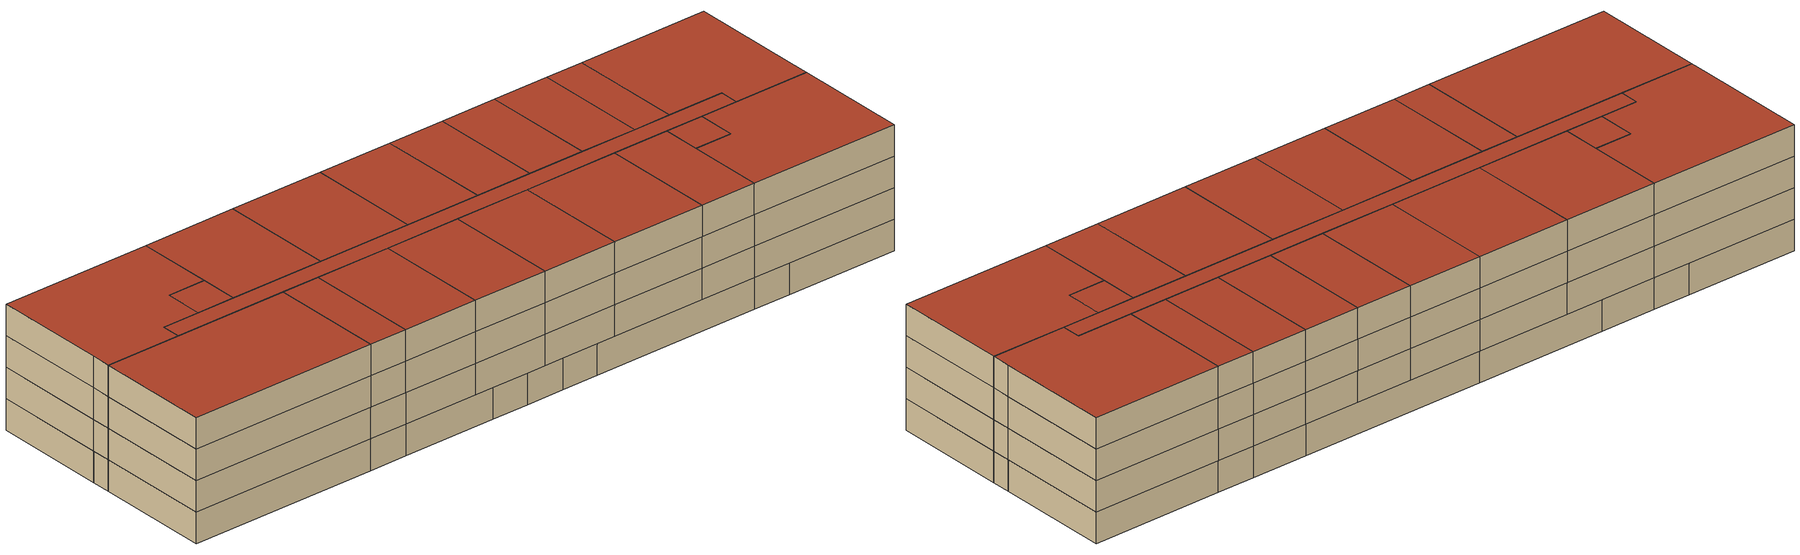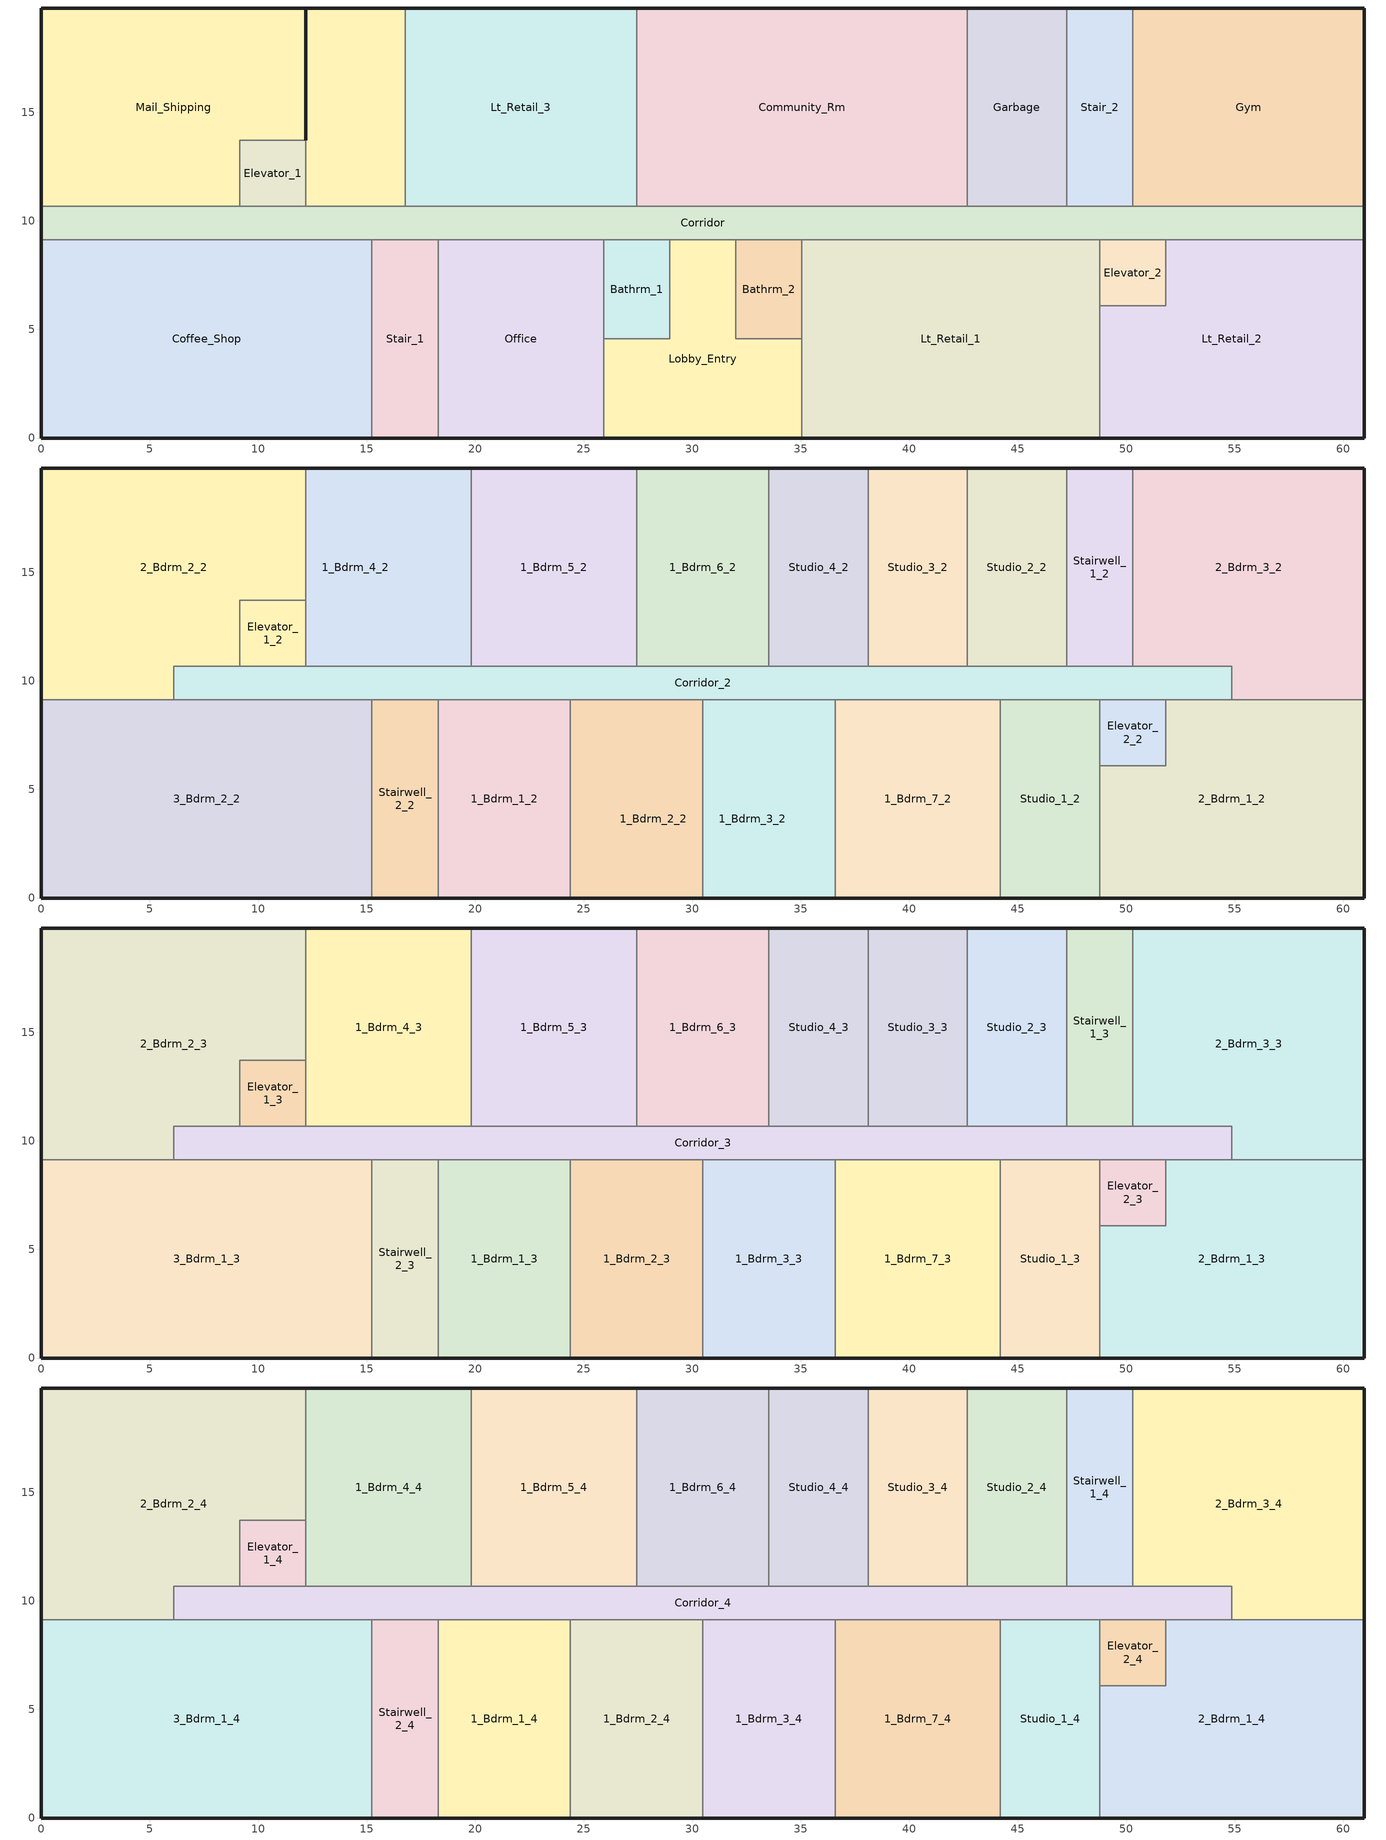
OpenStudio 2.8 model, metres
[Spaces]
Stair_2
 floor ground: 50.29,19.81 50.29,10.67 47.24,10.67 47.24,19.81 z0
 wall outside: 50.29,19.81 47.24,19.81 z0:2.44
 wall to Gym: 50.29,10.67 50.29,19.81 z0:2.44
 wall to Corridor: 47.24,10.67 50.29,10.67 z0:2.44
 wall to Garbage: 47.24,19.81 47.24,10.67 z0:2.44
Stair_1
 floor ground: 18.29,9.14 18.29,0 15.24,0 15.24,9.14 z0
 wall outside: 15.24,0 18.29,0 z0:2.44
 wall to Office: 18.29,0 18.29,9.14 z0:2.44
 wall to Coffee_Shop: 15.24,9.14 15.24,0 z0:2.44
 wall to Corridor: 18.29,9.14 15.24,9.14 z0:2.44
Office
 floor ground: 25.91,9.14 25.91,4.57 25.91,0 18.29,0 18.29,9.14 z0
 wall outside: 18.29,0 25.91,0 z0:2.44
 wall to Bathrm_1: 25.91,4.57 25.91,9.14 z0:2.44
 wall to Lobby_Entry: 25.91,0 25.91,4.57 z0:2.44
 wall to Corridor: 25.91,9.14 18.29,9.14 z0:2.44
Mail_Shipping
 floor ground: 3.05,10.67 0,10.67 0,19.81 9.14,19.81 12.19,19.81 12.19,13.72 9.14,13.72 9.14,10.67 z0; 16.76,19.81 16.76,10.67 12.19,10.67 12.19,13.72 12.19,19.81 z0
 wall outside: 16.76,19.81 12.19,19.81 9.14,19.81 0,19.81 0,10.67 / 12.19,13.72 12.19,19.81 12.19,13.72 z0:2.44
 wall to Elevator_1: 9.14,10.67 9.14,13.72 12.19,13.72 12.19,10.67 z0:2.44
 wall to Corridor: 0,10.67 3.05,10.67 9.14,10.67 / 12.19,10.67 16.76,10.67 z0:2.44
 wall to Lt_Retail_3: 16.76,10.67 16.76,19.81 z0:2.44
Lt_Retail_3
 floor ground: 16.76,10.67 16.76,19.81 27.43,19.81 27.43,10.67 z0
 wall outside: 27.43,19.81 16.76,19.81 z0:2.44
 wall to Community_Rm: 27.43,10.67 27.43,19.81 z0:2.44
 wall to Corridor: 16.76,10.67 27.43,10.67 z0:2.44
Lt_Retail_1
 floor ground: 48.77,9.14 48.77,6.1 48.77,0 35.05,0 35.05,4.57 35.05,9.14 44.2,9.14 z0
 wall outside: 35.05,0 48.77,0 z0:2.44
 wall to Elevator_2: 48.77,6.1 48.77,9.14 z0:2.44
 wall to Lt_Retail_2: 48.77,0 48.77,6.1 z0:2.44
 wall to Lobby_Entry: 35.05,4.57 35.05,0 z0:2.44
 wall to Bathrm_2: 35.05,9.14 35.05,4.57 z0:2.44
 wall to Corridor: 48.77,9.14 44.2,9.14 35.05,9.14 z0:2.44
Gym
 floor ground: 57.91,10.67 50.29,10.67 50.29,19.81 60.96,19.81 60.96,10.67 z0
 wall outside: 60.96,10.67 60.96,19.81 50.29,19.81 z0:2.44
 wall to Corridor: 50.29,10.67 57.91,10.67 60.96,10.67 z0:2.44
Garbage
 floor ground: 47.24,19.81 47.24,10.67 42.67,10.67 42.67,19.81 z0
 wall outside: 47.24,19.81 42.67,19.81 z0:2.44
 wall to Corridor: 42.67,10.67 47.24,10.67 z0:2.44
 wall to Community_Rm: 42.67,19.81 42.67,10.67 z0:2.44
Elevator_2
 floor ground: 48.77,6.1 48.77,9.14 51.82,9.14 51.82,6.1 z0
 wall to Lt_Retail_2: 48.77,6.1 51.82,6.1 51.82,9.14 z0:2.44
 wall to Corridor: 51.82,9.14 48.77,9.14 z0:2.44
Corridor
 floor ground: 57.91,9.14 51.82,9.14 48.77,9.14 44.2,9.14 35.05,9.14 32,9.14 28.96,9.14 25.91,9.14 18.29,9.14 15.24,9.14 3.05,9.14 0,9.14 0,10.67 3.05,10.67 9.14,10.67 12.19,10.67 16.76,10.67 27.43,10.67 42.67,10.67 47.24,10.67 50.29,10.67 57.91,10.67 60.96,10.67 60.96,9.14 z0
 wall outside: 60.96,9.14 60.96,10.67 / 0,10.67 0,9.14 z0:2.44
 wall to Lt_Retail_2: 51.82,9.14 57.91,9.14 60.96,9.14 z0:2.44
 wall to Bathrm_2: 32,9.14 35.05,9.14 z0:2.44
 wall to Lobby_Entry: 28.96,9.14 32,9.14 z0:2.44
 wall to Bathrm_1: 25.91,9.14 28.96,9.14 z0:2.44
 wall to Coffee_Shop: 0,9.14 3.05,9.14 15.24,9.14 z0:2.44
 wall to Elevator_1: 12.19,10.67 9.14,10.67 z0:2.44
 wall to Community_Rm: 42.67,10.67 27.43,10.67 z0:2.44
Coffee_Shop
 floor ground: 15.24,9.14 15.24,0 0,0 0,9.14 3.05,9.14 z0
 wall outside: 0,9.14 0,0 15.24,0 z0:2.44
Community_Rm
 floor ground: 42.67,19.81 42.67,10.67 27.43,10.67 27.43,19.81 z0
 wall outside: 42.67,19.81 27.43,19.81 z0:2.44
Lt_Retail_2
 floor ground: 51.82,0 48.77,0 48.77,6.1 51.82,6.1 51.82,9.14 57.91,9.14 60.96,9.14 60.96,0 z0
 wall outside: 48.77,0 51.82,0 60.96,0 60.96,9.14 z0:2.44
Lobby_Entry
 floor ground: 32,0 28.96,0 25.91,0 25.91,4.57 28.96,4.57 28.96,9.14 32,9.14 32,4.57 35.05,4.57 35.05,0 z0
 wall outside: 25.91,0 28.96,0 32,0 35.05,0 z0:2.44
 wall to Bathrm_1: 28.96,9.14 28.96,4.57 25.91,4.57 z0:2.44
 wall to Bathrm_2: 35.05,4.57 32,4.57 32,9.14 z0:2.44
Bathrm_1
 floor ground: 28.96,9.14 28.96,4.57 25.91,4.57 25.91,9.14 z0
Elevator_1
 floor ground: 9.14,10.67 9.14,13.72 12.19,13.72 12.19,10.67 z0
Bathrm_2
 floor ground: 35.05,9.14 35.05,4.57 32,4.57 32,9.14 z0
Studio_4_2
 floor to Community_Rm: 33.53,10.67 33.53,19.81 38.1,19.81 38.1,10.67 z2.44
 wall outside: 38.1,19.81 33.53,19.81 z2.44:4.88
 wall to 1_Bdrm_6_2: 33.53,19.81 33.53,10.67 z2.44:4.88
 wall to Studio_3_2: 38.1,10.67 38.1,19.81 z2.44:4.88
 wall to Corridor_2: 33.53,10.67 38.1,10.67 z2.44:4.88
Studio_3_2
 floor to Community_Rm: 42.67,19.81 42.67,10.67 38.1,10.67 38.1,19.81 z2.44
 wall outside: 42.67,19.81 38.1,19.81 z2.44:4.88
 wall to Studio_2_2: 42.67,10.67 42.67,19.81 z2.44:4.88
 wall to Corridor_2: 38.1,10.67 42.67,10.67 z2.44:4.88
Studio_1_2
 floor to Lt_Retail_1: 48.77,9.14 48.77,6.1 48.77,0 44.2,0 44.2,9.14 z2.44
 wall outside: 44.2,0 48.77,0 z2.44:4.88
 wall to Elevator_2_2: 48.77,6.1 48.77,9.14 z2.44:4.88
 wall to 2_Bdrm_1_2: 48.77,0 48.77,6.1 z2.44:4.88
 wall to 1_Bdrm_7_2: 44.2,9.14 44.2,0 z2.44:4.88
 wall to Corridor_2: 48.77,9.14 44.2,9.14 z2.44:4.88
Elevator_2_2
 floor to Elevator_2: 51.82,9.14 51.82,6.1 48.77,6.1 48.77,9.14 z2.44
 wall to 2_Bdrm_1_2: 48.77,6.1 51.82,6.1 51.82,9.14 z2.44:4.88
 wall to Corridor_2: 51.82,9.14 48.77,9.14 z2.44:4.88
2_Bdrm_3_2
 floor to Gym: 60.96,19.81 60.96,10.67 50.29,10.67 50.29,19.81 z2.44
 floor to Corridor: 60.96,10.67 60.96,9.14 54.86,9.14 54.86,10.67 z2.44
 wall outside: 60.96,9.14 60.96,10.67 60.96,19.81 50.29,19.81 z2.44:4.88
 wall to Corridor_2: 50.29,10.67 54.86,10.67 54.86,9.14 z2.44:4.88
 wall to Stairwell_1_2: 50.29,19.81 50.29,10.67 z2.44:4.88
 wall to 2_Bdrm_1_2: 54.86,9.14 60.96,9.14 z2.44:4.88
Stairwell_1_2
 floor to Stair_2: 47.24,10.67 47.24,19.81 50.29,19.81 50.29,10.67 z2.44
 wall outside: 50.29,19.81 47.24,19.81 z2.44:4.88
 wall to Studio_2_2: 47.24,19.81 47.24,10.67 z2.44:4.88
 wall to Corridor_2: 47.24,10.67 50.29,10.67 z2.44:4.88
2_Bdrm_2_2
 floor to Corridor: 6.1,10.67 6.1,9.14 0,9.14 0,10.67 z2.44
 floor to Mail_Shipping: 12.19,19.81 12.19,13.72 9.14,13.72 9.14,10.67 0,10.67 0,19.81 z2.44
 wall outside: 12.19,19.81 0,19.81 0,10.67 0,9.14 z2.44:4.88
 wall to 1_Bdrm_4_2: 12.19,13.72 12.19,19.81 z2.44:4.88
 wall to Elevator_1_2: 9.14,10.67 9.14,13.72 12.19,13.72 z2.44:4.88
 wall to Corridor_2: 6.1,9.14 6.1,10.67 9.14,10.67 z2.44:4.88
 wall to 3_Bdrm_2_2: 0,9.14 6.1,9.14 z2.44:4.88
Corridor_2
 floor to Corridor: 54.86,10.67 54.86,9.14 6.1,9.14 6.1,10.67 z2.44
 wall to 1_Bdrm_5_2: 27.43,10.67 21.34,10.67 19.81,10.67 z2.44:4.88
 wall to 1_Bdrm_6_2: 33.53,10.67 27.43,10.67 z2.44:4.88
 wall to Studio_2_2: 47.24,10.67 42.67,10.67 z2.44:4.88
 wall to 2_Bdrm_1_2: 51.82,9.14 54.86,9.14 z2.44:4.88
 wall to 1_Bdrm_7_2: 36.58,9.14 44.2,9.14 z2.44:4.88
 wall to 1_Bdrm_3_2: 30.48,9.14 36.58,9.14 z2.44:4.88
 wall to 1_Bdrm_2_2: 24.38,9.14 30.48,9.14 z2.44:4.88
 wall to 1_Bdrm_1_2: 18.29,9.14 24.38,9.14 z2.44:4.88
 wall to Stairwell_2_2: 15.24,9.14 18.29,9.14 z2.44:4.88
 wall to 3_Bdrm_2_2: 6.1,9.14 15.24,9.14 z2.44:4.88
 wall to Elevator_1_2: 12.19,10.67 9.14,10.67 z2.44:4.88
 wall to 1_Bdrm_4_2: 19.81,10.67 12.19,10.67 z2.44:4.88
2_Bdrm_1_2
 floor to Lt_Retail_2: 48.77,0 48.77,6.1 51.82,6.1 51.82,9.14 54.86,9.14 60.96,9.14 60.96,0 z2.44
 wall outside: 48.77,0 60.96,0 60.96,9.14 z2.44:4.88
Stairwell_2_2
 floor to Stair_1: 18.29,9.14 18.29,0 15.24,0 15.24,9.14 z2.44
 wall outside: 15.24,0 18.29,0 z2.44:4.88
 wall to 1_Bdrm_1_2: 18.29,0 18.29,9.14 z2.44:4.88
 wall to 3_Bdrm_2_2: 15.24,9.14 15.24,0 z2.44:4.88
3_Bdrm_2_2
 floor to Coffee_Shop: 15.24,9.14 15.24,0 0,0 0,9.14 6.1,9.14 z2.44
 wall outside: 0,9.14 0,0 15.24,0 z2.44:4.88
1_Bdrm_7_2
 floor to Lt_Retail_1: 44.2,9.14 44.2,0 36.58,0 36.58,9.14 z2.44
 wall outside: 36.58,0 44.2,0 z2.44:4.88
 wall to 1_Bdrm_3_2: 36.58,9.14 36.58,0 z2.44:4.88
1_Bdrm_6_2
 floor to Community_Rm: 33.53,19.81 33.53,10.67 27.43,10.67 27.43,19.81 z2.44
 wall outside: 33.53,19.81 27.43,19.81 z2.44:4.88
 wall to 1_Bdrm_5_2: 27.43,19.81 27.43,10.67 z2.44:4.88
1_Bdrm_4_2
 floor to Mail_Shipping: 16.76,19.81 16.76,10.67 12.19,10.67 12.19,19.81 z2.44
 floor to Lt_Retail_3: 19.81,19.81 19.81,10.67 16.76,10.67 16.76,19.81 z2.44
 wall outside: 19.81,19.81 12.19,19.81 z2.44:4.88
 wall to Elevator_1_2: 12.19,13.72 12.19,10.67 z2.44:4.88
 wall to 1_Bdrm_5_2: 19.81,10.67 19.81,19.81 z2.44:4.88
1_Bdrm_1_2
 floor to Office: 24.38,9.14 24.38,0 18.29,0 18.29,9.14 z2.44
 wall outside: 18.29,0 24.38,0 z2.44:4.88
 wall to 1_Bdrm_2_2: 24.38,0 24.38,9.14 z2.44:4.88
1_Bdrm_5_2
 floor to Lt_Retail_3: 27.43,19.81 27.43,10.67 21.34,10.67 19.81,10.67 19.81,19.81 z2.44
 wall outside: 27.43,19.81 19.81,19.81 z2.44:4.88
Elevator_1_2
 floor to Elevator_1: 12.19,13.72 12.19,10.67 9.14,10.67 9.14,13.72 z2.44
1_Bdrm_3_2
 floor to Lobby_Entry: 32,9.14 32,4.57 35.05,4.57 35.05,0 30.48,0 30.48,9.14 z2.44
 floor to Lt_Retail_1: 36.58,9.14 36.58,0 35.05,0 35.05,9.14 z2.44
 floor to Bathrm_2: 35.05,9.14 35.05,4.57 32,4.57 32,9.14 z2.44
 wall outside: 30.48,0 36.58,0 z2.44:4.88
 wall to 1_Bdrm_2_2: 30.48,9.14 30.48,0 z2.44:4.88
Studio_2_2
 floor to Garbage: 42.67,10.67 42.67,19.81 47.24,19.81 47.24,10.67 z2.44
 wall outside: 47.24,19.81 42.67,19.81 z2.44:4.88
1_Bdrm_2_2
 floor to Bathrm_1: 28.96,9.14 28.96,4.57 25.91,4.57 25.91,9.14 z2.44
 floor to Lobby_Entry: 30.48,9.14 30.48,0 25.91,0 25.91,4.57 28.96,4.57 28.96,9.14 z2.44
 floor to Office: 25.91,9.14 25.91,0 24.38,0 24.38,9.14 z2.44
 wall outside: 24.38,0 30.48,0 z2.44:4.88
Studio_3_3
 floor to Studio_3_2: 38.1,10.67 38.1,19.81 42.67,19.81 42.67,10.67 z4.88
 wall outside: 42.67,19.81 38.1,19.81 z4.88:7.32
 wall to Studio_4_3: 38.1,19.81 38.1,10.67 z4.88:7.32
 wall to Studio_2_3: 42.67,10.67 42.67,19.81 z4.88:7.32
 wall to Corridor_3: 38.1,10.67 42.67,10.67 z4.88:7.32
Studio_1_3
 floor to Studio_1_2: 48.77,9.14 48.77,6.1 48.77,0 44.2,0 44.2,9.14 z4.88
 wall outside: 44.2,0 48.77,0 z4.88:7.32
 wall to Elevator_2_3: 48.77,6.1 48.77,9.14 z4.88:7.32
 wall to 2_Bdrm_1_3: 48.77,0 48.77,6.1 z4.88:7.32
 wall to 1_Bdrm_7_3: 44.2,9.14 44.2,0 z4.88:7.32
 wall to Corridor_3: 48.77,9.14 44.2,9.14 z4.88:7.32
Stairwell_1_3
 floor to Stairwell_1_2: 47.24,10.67 47.24,19.81 50.29,19.81 50.29,10.67 z4.88
 wall outside: 50.29,19.81 47.24,19.81 z4.88:7.32
 wall to Studio_2_3: 47.24,19.81 47.24,10.67 z4.88:7.32
 wall to 2_Bdrm_3_3: 50.29,10.67 50.29,19.81 z4.88:7.32
 wall to Corridor_3: 47.24,10.67 50.29,10.67 z4.88:7.32
Studio_2_3
 floor to Studio_2_2: 42.67,10.67 42.67,19.81 47.24,19.81 47.24,10.67 z4.88
 wall outside: 47.24,19.81 42.67,19.81 z4.88:7.32
 wall to Corridor_3: 42.67,10.67 47.24,10.67 z4.88:7.32
Elevator_2_3
 floor to Elevator_2_2: 51.82,9.14 51.82,6.1 48.77,6.1 48.77,9.14 z4.88
 wall to 2_Bdrm_1_3: 48.77,6.1 51.82,6.1 51.82,9.14 z4.88:7.32
 wall to Corridor_3: 51.82,9.14 48.77,9.14 z4.88:7.32
Corridor_3
 floor to Corridor_2: 51.82,9.14 48.77,9.14 44.2,9.14 36.58,9.14 30.48,9.14 24.38,9.14 18.29,9.14 15.24,9.14 6.1,9.14 6.1,10.67 9.14,10.67 12.19,10.67 19.81,10.67 27.43,10.67 33.53,10.67 38.1,10.67 42.67,10.67 47.24,10.67 50.29,10.67 54.86,10.67 54.86,9.14 z4.88
 wall to 1_Bdrm_7_3: 36.58,9.14 44.2,9.14 z4.88:7.32
 wall to 1_Bdrm_3_3: 30.48,9.14 36.58,9.14 z4.88:7.32
 wall to 1_Bdrm_2_3: 24.38,9.14 30.48,9.14 z4.88:7.32
 wall to 1_Bdrm_1_3: 18.29,9.14 24.38,9.14 z4.88:7.32
 wall to Stairwell_2_3: 15.24,9.14 18.29,9.14 z4.88:7.32
 wall to 3_Bdrm_1_3: 6.1,9.14 15.24,9.14 z4.88:7.32
 wall to 2_Bdrm_2_3: 9.14,10.67 6.1,10.67 6.1,9.14 z4.88:7.32
 wall to Elevator_1_3: 12.19,10.67 9.14,10.67 z4.88:7.32
 wall to 1_Bdrm_4_3: 19.81,10.67 12.19,10.67 z4.88:7.32
 wall to 1_Bdrm_5_3: 27.43,10.67 19.81,10.67 z4.88:7.32
 wall to 1_Bdrm_6_3: 33.53,10.67 27.43,10.67 z4.88:7.32
 wall to Studio_4_3: 38.1,10.67 33.53,10.67 z4.88:7.32
 wall to 2_Bdrm_3_3: 54.86,9.14 54.86,10.67 50.29,10.67 z4.88:7.32
 wall to 2_Bdrm_1_3: 51.82,9.14 54.86,9.14 z4.88:7.32
1_Bdrm_7_3
 floor to 1_Bdrm_7_2: 44.2,9.14 44.2,0 36.58,0 36.58,9.14 z4.88
 wall outside: 36.58,0 44.2,0 z4.88:7.32
 wall to 1_Bdrm_3_3: 36.58,9.14 36.58,0 z4.88:7.32
2_Bdrm_3_3
 floor to 2_Bdrm_3_2: 54.86,9.14 54.86,10.67 50.29,10.67 50.29,19.81 60.96,19.81 60.96,10.67 60.96,9.14 z4.88
 wall outside: 60.96,9.14 60.96,10.67 60.96,19.81 50.29,19.81 z4.88:7.32
 wall to 2_Bdrm_1_3: 54.86,9.14 60.96,9.14 z4.88:7.32
2_Bdrm_2_3
 floor to 2_Bdrm_2_2: 0,9.14 0,10.67 0,19.81 12.19,19.81 12.19,13.72 9.14,13.72 9.14,10.67 6.1,10.67 6.1,9.14 z4.88
 wall outside: 12.19,19.81 0,19.81 0,10.67 0,9.14 z4.88:7.32
 wall to 1_Bdrm_4_3: 12.19,13.72 12.19,19.81 z4.88:7.32
 wall to Elevator_1_3: 9.14,10.67 9.14,13.72 12.19,13.72 z4.88:7.32
 wall to 3_Bdrm_1_3: 0,9.14 6.1,9.14 z4.88:7.32
Elevator_1_3
 floor to Elevator_1_2: 12.19,13.72 12.19,10.67 9.14,10.67 9.14,13.72 z4.88
 wall to 1_Bdrm_4_3: 12.19,10.67 12.19,13.72 z4.88:7.32
Studio_4_3
 floor to Studio_4_2: 33.53,10.67 33.53,19.81 38.1,19.81 38.1,10.67 z4.88
 wall outside: 38.1,19.81 33.53,19.81 z4.88:7.32
 wall to 1_Bdrm_6_3: 33.53,19.81 33.53,10.67 z4.88:7.32
3_Bdrm_1_3
 floor to 3_Bdrm_2_2: 15.24,9.14 15.24,0 0,0 0,9.14 6.1,9.14 z4.88
 wall outside: 0,9.14 0,0 15.24,0 z4.88:7.32
 wall to Stairwell_2_3: 15.24,0 15.24,9.14 z4.88:7.32
1_Bdrm_1_3
 floor to 1_Bdrm_1_2: 24.38,9.14 24.38,0 18.29,0 18.29,9.14 z4.88
 wall outside: 18.29,0 24.38,0 z4.88:7.32
 wall to 1_Bdrm_2_3: 24.38,0 24.38,9.14 z4.88:7.32
 wall to Stairwell_2_3: 18.29,9.14 18.29,0 z4.88:7.32
1_Bdrm_3_3
 floor to 1_Bdrm_3_2: 36.58,9.14 36.58,0 30.48,0 30.48,9.14 z4.88
 wall outside: 30.48,0 36.58,0 z4.88:7.32
 wall to 1_Bdrm_2_3: 30.48,9.14 30.48,0 z4.88:7.32
1_Bdrm_6_3
 floor to 1_Bdrm_6_2: 27.43,10.67 27.43,19.81 33.53,19.81 33.53,10.67 z4.88
 wall outside: 33.53,19.81 27.43,19.81 z4.88:7.32
 wall to 1_Bdrm_5_3: 27.43,19.81 27.43,10.67 z4.88:7.32
1_Bdrm_5_3
 floor to 1_Bdrm_5_2: 19.81,10.67 19.81,19.81 27.43,19.81 27.43,10.67 z4.88
 wall outside: 27.43,19.81 19.81,19.81 z4.88:7.32
 wall to 1_Bdrm_4_3: 19.81,19.81 19.81,10.67 z4.88:7.32
1_Bdrm_4_3
 floor to 1_Bdrm_4_2: 19.81,19.81 19.81,10.67 12.19,10.67 12.19,13.72 12.19,19.81 z4.88
 wall outside: 19.81,19.81 12.19,19.81 z4.88:7.32
2_Bdrm_1_3
 floor to 2_Bdrm_1_2: 48.77,0 48.77,6.1 51.82,6.1 51.82,9.14 54.86,9.14 60.96,9.14 60.96,0 z4.88
 wall outside: 48.77,0 60.96,0 60.96,9.14 z4.88:7.32
Stairwell_2_3
 floor to Stairwell_2_2: 18.29,9.14 18.29,0 15.24,0 15.24,9.14 z4.88
 wall outside: 15.24,0 18.29,0 z4.88:7.32
1_Bdrm_2_3
 floor to 1_Bdrm_2_2: 30.48,9.14 30.48,0 24.38,0 24.38,9.14 z4.88
 wall outside: 24.38,0 30.48,0 z4.88:7.32
Studio_4_4
 floor to Studio_4_3: 38.1,19.81 38.1,10.67 33.53,10.67 33.53,19.81 z7.32
 wall outside: 38.1,19.81 33.53,19.81 z7.32:9.75
 wall to Studio_3_4: 38.1,10.67 38.1,19.81 z7.32:9.75
 wall to Corridor_4: 33.53,10.67 38.1,10.67 z7.32:9.75
 wall to 1_Bdrm_6_4: 33.53,19.81 33.53,10.67 z7.32:9.75
 roof outside: 33.53,19.81 33.53,10.67 38.1,10.67 38.1,19.81 z9.75
Studio_3_4
 floor to Studio_3_3: 42.67,19.81 42.67,10.67 38.1,10.67 38.1,19.81 z7.32
 wall outside: 42.67,19.81 38.1,19.81 z7.32:9.75
 wall to Studio_2_4: 42.67,10.67 42.67,19.81 z7.32:9.75
 wall to Corridor_4: 38.1,10.67 42.67,10.67 z7.32:9.75
 roof outside: 38.1,19.81 38.1,10.67 42.67,10.67 42.67,19.81 z9.75
Studio_2_4
 floor to Studio_2_3: 47.24,19.81 47.24,10.67 42.67,10.67 42.67,19.81 z7.32
 wall outside: 47.24,19.81 42.67,19.81 z7.32:9.75
 wall to Stairwell_1_4: 47.24,10.67 47.24,19.81 z7.32:9.75
 wall to Corridor_4: 42.67,10.67 47.24,10.67 z7.32:9.75
 roof outside: 42.67,19.81 42.67,10.67 47.24,10.67 47.24,19.81 z9.75
Stairwell_1_4
 floor to Stairwell_1_3: 50.29,19.81 50.29,10.67 47.24,10.67 47.24,19.81 z7.32
 wall outside: 50.29,19.81 47.24,19.81 z7.32:9.75
 wall to 2_Bdrm_3_4: 50.29,10.67 50.29,19.81 z7.32:9.75
 wall to Corridor_4: 47.24,10.67 50.29,10.67 z7.32:9.75
 roof outside: 47.24,19.81 47.24,10.67 50.29,10.67 50.29,19.81 z9.75
Elevator_1_4
 floor to Elevator_1_3: 12.19,13.72 12.19,10.67 9.14,10.67 9.14,13.72 z7.32
 wall to 1_Bdrm_4_4: 12.19,10.67 12.19,13.72 z7.32:9.75
 wall to Corridor_4: 9.14,10.67 12.19,10.67 z7.32:9.75
 wall to 2_Bdrm_2_4: 12.19,13.72 9.14,13.72 9.14,10.67 z7.32:9.75
 roof outside: 9.14,13.72 9.14,10.67 12.19,10.67 12.19,13.72 z9.75
Corridor_4
 floor to Corridor_3: 51.82,9.14 48.77,9.14 44.2,9.14 36.58,9.14 30.48,9.14 24.38,9.14 18.29,9.14 15.24,9.14 6.1,9.14 6.1,10.67 9.14,10.67 12.19,10.67 19.81,10.67 27.43,10.67 33.53,10.67 38.1,10.67 42.67,10.67 47.24,10.67 50.29,10.67 54.86,10.67 54.86,9.14 z7.32
 wall to Elevator_2_4: 48.77,9.14 51.82,9.14 z7.32:9.75
 wall to Studio_1_4: 44.2,9.14 48.77,9.14 z7.32:9.75
 wall to 1_Bdrm_7_4: 36.58,9.14 44.2,9.14 z7.32:9.75
 wall to 1_Bdrm_3_4: 30.48,9.14 36.58,9.14 z7.32:9.75
 wall to 1_Bdrm_2_4: 24.38,9.14 30.48,9.14 z7.32:9.75
 wall to 1_Bdrm_1_4: 18.29,9.14 24.38,9.14 z7.32:9.75
 wall to Stairwell_2_4: 15.24,9.14 18.29,9.14 z7.32:9.75
 wall to 3_Bdrm_1_4: 6.1,9.14 15.24,9.14 z7.32:9.75
 wall to 2_Bdrm_2_4: 9.14,10.67 6.1,10.67 6.1,9.14 z7.32:9.75
 wall to 1_Bdrm_4_4: 19.81,10.67 12.19,10.67 z7.32:9.75
 wall to 1_Bdrm_5_4: 27.43,10.67 19.81,10.67 z7.32:9.75
 wall to 1_Bdrm_6_4: 33.53,10.67 27.43,10.67 z7.32:9.75
 wall to 2_Bdrm_3_4: 54.86,9.14 54.86,10.67 50.29,10.67 z7.32:9.75
 wall to 2_Bdrm_1_4: 51.82,9.14 54.86,9.14 z7.32:9.75
 roof outside: 54.86,9.14 54.86,10.67 50.29,10.67 47.24,10.67 42.67,10.67 38.1,10.67 33.53,10.67 27.43,10.67 19.81,10.67 12.19,10.67 9.14,10.67 6.1,10.67 6.1,9.14 15.24,9.14 18.29,9.14 24.38,9.14 30.48,9.14 36.58,9.14 44.2,9.14 48.77,9.14 51.82,9.14 z9.75
1_Bdrm_1_4
 floor to 1_Bdrm_1_3: 24.38,9.14 24.38,0 18.29,0 18.29,9.14 z7.32
 wall outside: 18.29,0 24.38,0 z7.32:9.75
 wall to 1_Bdrm_2_4: 24.38,0 24.38,9.14 z7.32:9.75
 wall to Stairwell_2_4: 18.29,9.14 18.29,0 z7.32:9.75
 roof outside: 18.29,9.14 18.29,0 24.38,0 24.38,9.14 z9.75
3_Bdrm_1_4
 floor to 3_Bdrm_1_3: 15.24,9.14 15.24,0 0,0 0,9.14 6.1,9.14 z7.32
 wall outside: 0,9.14 0,0 15.24,0 z7.32:9.75
 wall to Stairwell_2_4: 15.24,0 15.24,9.14 z7.32:9.75
 wall to 2_Bdrm_2_4: 6.1,9.14 0,9.14 z7.32:9.75
 roof outside: 6.1,9.14 0,9.14 0,0 15.24,0 15.24,9.14 z9.75
2_Bdrm_2_4
 floor to 2_Bdrm_2_3: 0,9.14 0,10.67 0,19.81 12.19,19.81 12.19,13.72 9.14,13.72 9.14,10.67 6.1,10.67 6.1,9.14 z7.32
 wall outside: 12.19,19.81 0,19.81 0,10.67 0,9.14 z7.32:9.75
 wall to 1_Bdrm_4_4: 12.19,13.72 12.19,19.81 z7.32:9.75
 roof outside: 6.1,9.14 6.1,10.67 9.14,10.67 9.14,13.72 12.19,13.72 12.19,19.81 0,19.81 0,10.67 0,9.14 z9.75
1_Bdrm_7_4
 floor to 1_Bdrm_7_3: 44.2,9.14 44.2,0 36.58,0 36.58,9.14 z7.32
 wall outside: 36.58,0 44.2,0 z7.32:9.75
 wall to Studio_1_4: 44.2,0 44.2,9.14 z7.32:9.75
 wall to 1_Bdrm_3_4: 36.58,9.14 36.58,0 z7.32:9.75
 roof outside: 36.58,9.14 36.58,0 44.2,0 44.2,9.14 z9.75
1_Bdrm_6_4
 floor to 1_Bdrm_6_3: 33.53,19.81 33.53,10.67 27.43,10.67 27.43,19.81 z7.32
 wall outside: 33.53,19.81 27.43,19.81 z7.32:9.75
 wall to 1_Bdrm_5_4: 27.43,19.81 27.43,10.67 z7.32:9.75
 roof outside: 27.43,19.81 27.43,10.67 33.53,10.67 33.53,19.81 z9.75
1_Bdrm_5_4
 floor to 1_Bdrm_5_3: 27.43,19.81 27.43,10.67 19.81,10.67 19.81,19.81 z7.32
 wall outside: 27.43,19.81 19.81,19.81 z7.32:9.75
 wall to 1_Bdrm_4_4: 19.81,19.81 19.81,10.67 z7.32:9.75
 roof outside: 19.81,19.81 19.81,10.67 27.43,10.67 27.43,19.81 z9.75
1_Bdrm_4_4
 floor to 1_Bdrm_4_3: 19.81,19.81 19.81,10.67 12.19,10.67 12.19,13.72 12.19,19.81 z7.32
 wall outside: 19.81,19.81 12.19,19.81 z7.32:9.75
 roof outside: 12.19,19.81 12.19,13.72 12.19,10.67 19.81,10.67 19.81,19.81 z9.75
2_Bdrm_1_4
 floor to 2_Bdrm_1_3: 48.77,0 48.77,6.1 51.82,6.1 51.82,9.14 54.86,9.14 60.96,9.14 60.96,0 z7.32
 wall outside: 48.77,0 60.96,0 60.96,9.14 z7.32:9.75
 wall to Studio_1_4: 48.77,6.1 48.77,0 z7.32:9.75
 wall to Elevator_2_4: 51.82,9.14 51.82,6.1 48.77,6.1 z7.32:9.75
 wall to 2_Bdrm_3_4: 60.96,9.14 54.86,9.14 z7.32:9.75
 roof outside: 60.96,0 60.96,9.14 54.86,9.14 51.82,9.14 51.82,6.1 48.77,6.1 48.77,0 z9.75
Stairwell_2_4
 floor to Stairwell_2_3: 18.29,9.14 18.29,0 15.24,0 15.24,9.14 z7.32
 wall outside: 15.24,0 18.29,0 z7.32:9.75
 roof outside: 15.24,9.14 15.24,0 18.29,0 18.29,9.14 z9.75
1_Bdrm_3_4
 floor to 1_Bdrm_3_3: 36.58,9.14 36.58,0 30.48,0 30.48,9.14 z7.32
 wall outside: 30.48,0 36.58,0 z7.32:9.75
 wall to 1_Bdrm_2_4: 30.48,9.14 30.48,0 z7.32:9.75
 roof outside: 30.48,9.14 30.48,0 36.58,0 36.58,9.14 z9.75
2_Bdrm_3_4
 floor to 2_Bdrm_3_3: 54.86,9.14 54.86,10.67 50.29,10.67 50.29,19.81 60.96,19.81 60.96,10.67 60.96,9.14 z7.32
 wall outside: 60.96,9.14 60.96,10.67 60.96,19.81 50.29,19.81 z7.32:9.75
 roof outside: 60.96,9.14 60.96,10.67 60.96,19.81 50.29,19.81 50.29,10.67 54.86,10.67 54.86,9.14 z9.75
Studio_1_4
 floor to Studio_1_3: 48.77,9.14 48.77,6.1 48.77,0 44.2,0 44.2,9.14 z7.32
 wall outside: 44.2,0 48.77,0 z7.32:9.75
 wall to Elevator_2_4: 48.77,6.1 48.77,9.14 z7.32:9.75
 roof outside: 44.2,9.14 44.2,0 48.77,0 48.77,6.1 48.77,9.14 z9.75
1_Bdrm_2_4
 floor to 1_Bdrm_2_3: 30.48,9.14 30.48,0 24.38,0 24.38,9.14 z7.32
 wall outside: 24.38,0 30.48,0 z7.32:9.75
 roof outside: 24.38,9.14 24.38,0 30.48,0 30.48,9.14 z9.75
Elevator_2_4
 floor to Elevator_2_3: 51.82,9.14 51.82,6.1 48.77,6.1 48.77,9.14 z7.32
 roof outside: 48.77,9.14 48.77,6.1 51.82,6.1 51.82,9.14 z9.75
[Site]
Site 1
[ClimateZones]
Climate Zone Institution Name 2=CEC; Climate Zone Document Name 2=California Climate Zone Descriptions; Climate Zone Document Year 2=1995
[Building]
Building 1
[Space]
Name | Building Story
Studio_4_4; Studio_3_4; Studio_2_4; Stairwell_2_4; 3_Bdrm_1_4; 2_Bdrm_3_4; Elevator_2_4; 1_Bdrm_4_4; 2_Bdrm_1_4; 1_Bdrm_7_4; 1_Bdrm_3_4; 1_Bdrm_6_4; 1_Bdrm_5_4; 2_Bdrm_2_4; Studio_1_4; Elevator_1_4; Corridor_4; 1_Bdrm_1_4; 1_Bdrm_2_4; Stairwell_1_4 | Story 4
Studio_4_2; Studio_3_2; Studio_2_2; Studio_1_2; Stairwell_1_2; Elevator_2_2; Corridor_2; 3_Bdrm_2_2; 2_Bdrm_3_2; 2_Bdrm_2_2; 1_Bdrm_7_2; 1_Bdrm_4_2; Stairwell_2_2; 1_Bdrm_5_2; 1_Bdrm_1_2; 1_Bdrm_6_2; 2_Bdrm_1_2; 1_Bdrm_3_2; Elevator_1_2; 1_Bdrm_2_2 | Story 2
Studio_3_3; Studio_2_3; Studio_1_3; Stairwell_2_3; Stairwell_1_3; Elevator_2_3; Elevator_1_3; Corridor_3; Studio_4_3; 3_Bdrm_1_3; 2_Bdrm_3_3; 2_Bdrm_2_3; 2_Bdrm_1_3; 1_Bdrm_4_3; 1_Bdrm_6_3; 1_Bdrm_7_3; 1_Bdrm_2_3; 1_Bdrm_5_3; 1_Bdrm_3_3; 1_Bdrm_1_3 | Story 3
Stair_2; Stair_1; Office; Lt_Retail_3; Lt_Retail_1; Gym; Lt_Retail_2; Community_Rm; Bathrm_1; Lobby_Entry; Coffee_Shop; Elevator_1; Bathrm_2; Corridor; Garbage; Elevator_2; Mail_Shipping | Story 1
Mail_Shipping 1
[BuildingStory] Nominal Floor to Floor Height {m}=2.4384; Nominal Floor to Ceiling Height {m}=2.4384
Name | Nominal Z Coordinate {m}
Story 4 | 7.3152
Story 2 | 2.4384
Story 3 | 4.8768
Story 1 | 0
